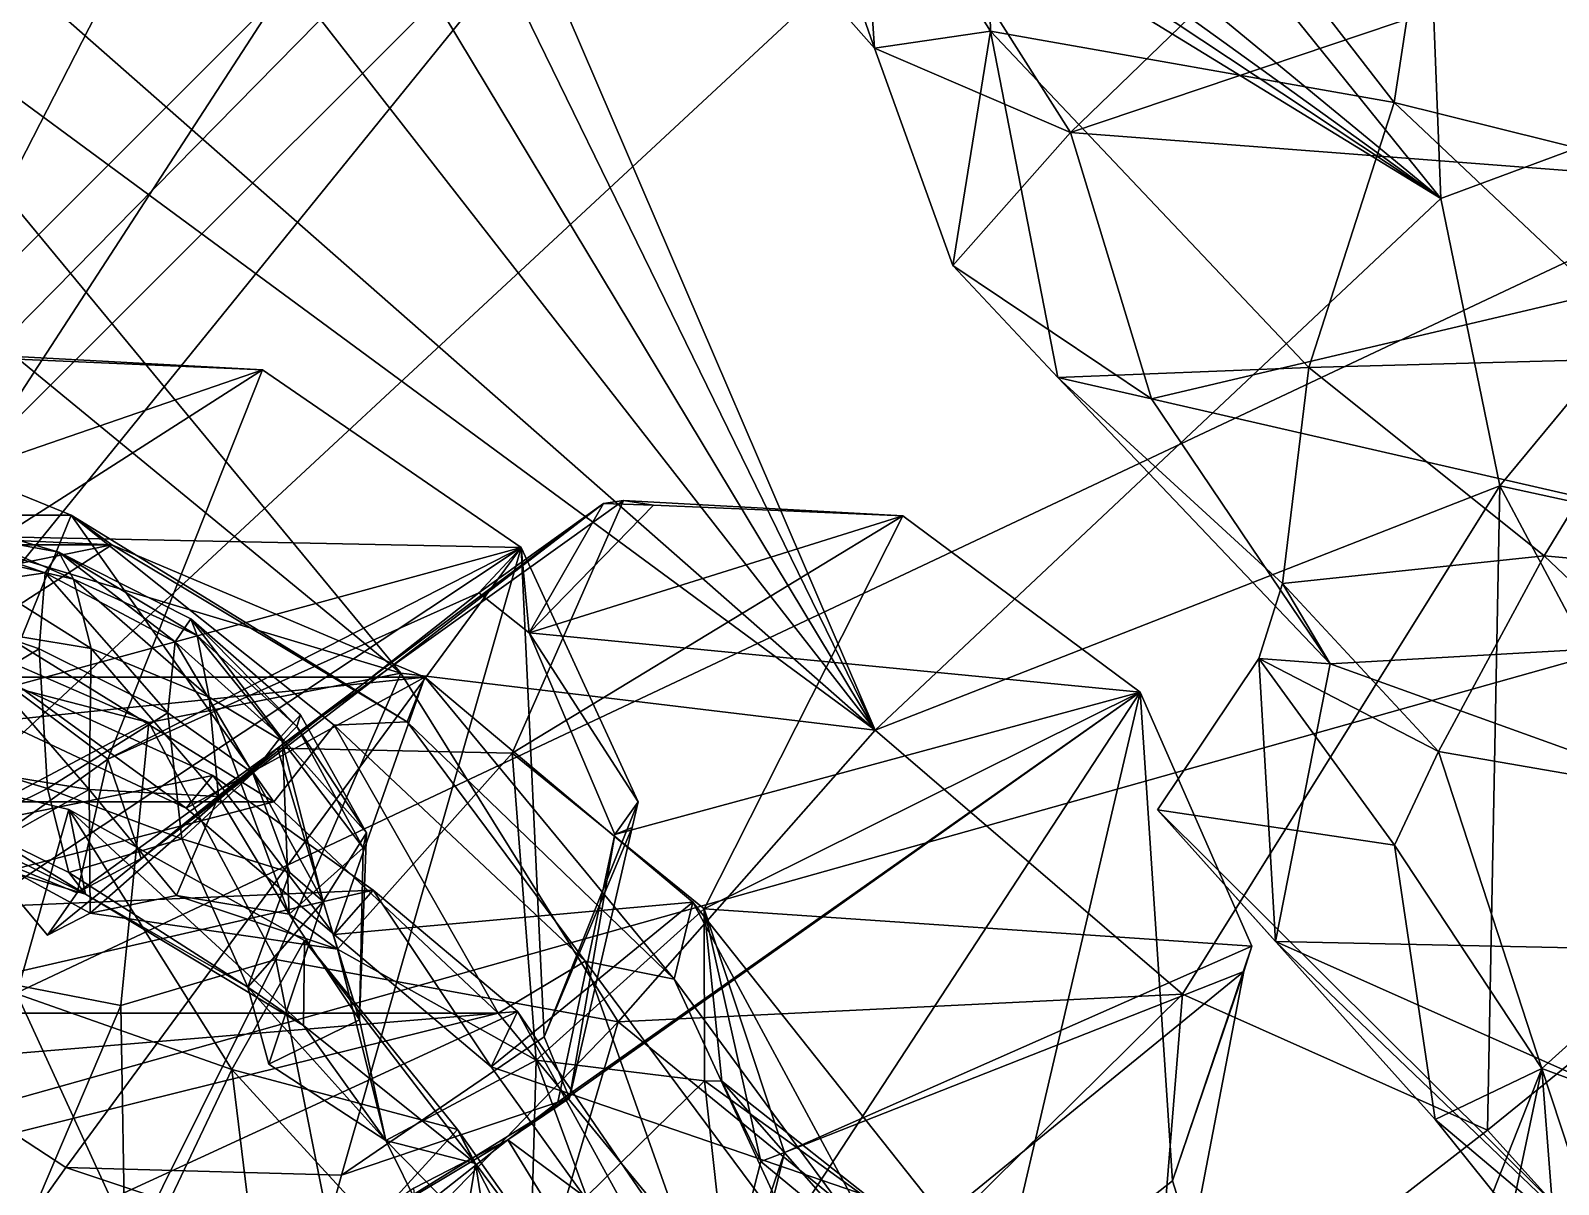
# Model space of a CAD drawing. Header units: metres. Extents: x -7.7 to 8, y -8.9 to 8.6.
# Drawn here: x 0.346 to 2.551, y 1.108 to 2.773 of the extents above; entities that cross this region are included whole.
import ezdxf

# ---------------------------------------------------------------- set-up
doc = ezdxf.new("R2010")
doc.units = ezdxf.units.M
doc.layers.add('LIBERTY', color=1, linetype='CONTINUOUS')

msp = doc.modelspace()

# ---------------------------------------------------------------- linework, layer by layer
at = {"layer": 'LIBERTY', "color": 7}
for points in [[(-7.53329, 8.63299, 0.068), (6.51222, 8.63299, 0.068), (-7.65053, -5.52977, 0.068)], [(-7.65053, -5.52977, 0.068), (6.51222, 8.63299, 0.068), (-7.53329, -5.64701, 0.068)], [(6.51222, 8.63299, 0.068), (6.62947, 8.51574, 0.068), (-7.53329, -5.64701, 0.068)], [(6.62947, 8.51574, 0.068), (6.51222, -5.64701, 0.068), (-7.53329, -5.64701, 0.068)], [(-7.53329, 8.51574, 1.70282), (-7.53329, -5.52977, 1.70282), (6.51222, -5.52977, 1.70282)], [(6.51222, 8.51574, 1.70282), (-7.53329, 8.51574, 1.70282), (6.51222, -5.52977, 1.70282)]]:
    msp.add_3dface(points, dxfattribs=at)
at = {"layer": 'LIBERTY', "color": 8}
for points in [[(4.35302, 8.44128, 1.70282), (4.80909, 7.52957, 1.70282), (-0.476806, 1.00573, 1.70282)], [(3.28199, 8.34503, 1.70282), (4.35302, 8.44128, 1.70282), (-0.476806, 1.00573, 1.70282)], [(1.48879, 7.28255, 1.70282), (3.28199, 8.34503, 1.70282), (-0.476806, 1.00573, 1.70282)], [(-0.62537, 7.66269, 2.23422), (1.48879, 7.28255, 1.70282), (-0.476806, 1.00573, 1.70282)], [(4.80909, 7.52957, 1.70282), (4.74476, 5.85548, 1.70282), (-0.476806, 1.00573, 1.70282)], [(4.74476, 5.85548, 1.70282), (4.77645, 3.48371, 1.70282), (-0.476806, 1.00573, 1.70282)], [(1.16126, 3.53507, 36.5216), (2.38075, 2.53043, 38.2594), (1.44518, 3.69105, 36.3219)], [(2.38075, 2.53043, 38.2594), (2.34341, 3.49318, 37.2366), (1.44518, 3.69105, 36.3219)], [(2.34341, 3.49318, 37.2366), (3.47994, 2.63736, 38.0159), (2.55757, 3.59374, 37.1767)], [(1.0291, 3.5049, 36.6899), (2.38075, 2.53043, 38.2594), (1.16126, 3.53507, 36.5216)], [(4.77645, 3.48371, 1.70282), (4.41788, 2.38287, 1.70282), (-0.476806, 1.00573, 1.70282)], [(0.735042, 3.46287, 37.1216), (1.56463, 1.76336, 38.2819), (0.825253, 3.48435, 36.9839)], [(0.825253, 3.48435, 36.9839), (2.38075, 2.53043, 38.2594), (0.924826, 3.49604, 36.8345)], [(1.56463, 1.76336, 38.2819), (2.38075, 2.53043, 38.2594), (0.825253, 3.48435, 36.9839)], [(0.924826, 3.49604, 36.8345), (2.38075, 2.53043, 38.2594), (1.0291, 3.5049, 36.6899)], [(2.38075, 2.53043, 38.2594), (2.99923, 2.75998, 38.007), (2.34341, 3.49318, 37.2366)], [(2.99923, 2.75998, 38.007), (3.47994, 2.63736, 38.0159), (2.34341, 3.49318, 37.2366)], [(0.588847, 3.38273, 37.2776), (1.56463, 1.76336, 38.2819), (0.735042, 3.46287, 37.1216)], [(1.33433, 3.39895, 29.067), (1.7157, 3.44166, 28.9741), (1.73095, 2.77203, 28.9692)], [(1.73095, 2.77203, 28.9692), (1.7157, 3.44166, 28.9741), (2.31376, 2.6687, 28.5048)], [(1.7157, 3.44166, 28.9741), (2.37982, 3.10396, 28.7577), (2.31376, 2.6687, 28.5048)], [(1.56366, 2.74719, 29.0945), (1.09956, 3.27069, 29.3276), (1.33433, 3.39895, 29.067)], [(1.56366, 2.74719, 29.0945), (1.33433, 3.39895, 29.067), (1.73095, 2.77203, 28.9692)], [(1.53912, 3.10982, 27.9535), (1.84664, 2.62575, 28.0512), (2.66379, 3.41609, 21.6286)], [(2.66379, 3.41609, 21.6286), (1.84664, 2.62575, 28.0512), (3.06894, 3.03777, 21.4997)], [(0.43796, 3.20768, 37.3217), (1.56463, 1.76336, 38.2819), (0.588847, 3.38273, 37.2776)], [(1.09956, 3.27069, 29.3276), (1.56366, 2.74719, 29.0945), (1.53912, 3.10982, 27.9535)], [(0.162123, 2.99657, 37.3349), (1.56463, 1.76336, 38.2819), (0.43796, 3.20768, 37.3217)], [(1.56366, 2.74719, 29.0945), (1.84664, 2.62575, 28.0512), (1.53912, 3.10982, 27.9535)], [(2.31376, 2.6687, 28.5048), (2.37982, 3.10396, 28.7577), (2.76658, 2.55622, 28.4647)], [(2.37982, 3.10396, 28.7577), (2.55447, 3.04854, 28.9682), (2.76658, 2.55622, 28.4647)], [(1.84664, 2.62575, 28.0512), (3.16562, 2.52478, 21.7247), (3.06894, 3.03777, 21.4997)], [(1.56463, 1.76336, 38.2819), (0.162123, 2.99657, 37.3349), (-0.012257, 2.92597, 37.2225)], [(0.880599, 1.84557, 38.2685), (-0.012257, 2.92597, 37.2225), (-0.249324, 2.7735, 37.193)], [(0.880599, 1.84557, 38.2685), (1.56463, 1.76336, 38.2819), (-0.012257, 2.92597, 37.2225)], [(-0.813729, 2.35387, 37.3084), (0.880599, 1.84557, 38.2685), (-0.249324, 2.7735, 37.193)], [(1.67692, 2.4335, 29.0623), (1.56366, 2.74719, 29.0945), (1.73095, 2.77203, 28.9692)], [(1.82815, 2.27203, 28.9791), (1.67692, 2.4335, 29.0623), (1.73095, 2.77203, 28.9692)], [(2.19053, 2.2865, 28.7033), (1.73095, 2.77203, 28.9692), (2.31376, 2.6687, 28.5048)], [(1.82815, 2.27203, 28.9791), (1.73095, 2.77203, 28.9692), (2.19053, 2.2865, 28.7033)], [(2.38075, 2.53043, 38.2594), (2.4661, 2.11597, 38.418), (2.99923, 2.75998, 38.007)], [(2.99923, 2.75998, 38.007), (2.4661, 2.11597, 38.418), (3.99847, 1.78185, 37.9171)], [(1.56366, 2.74719, 29.0945), (1.67692, 2.4335, 29.0623), (1.84664, 2.62575, 28.0512)], [(2.19053, 2.2865, 28.7033), (2.31376, 2.6687, 28.5048), (2.70394, 2.3005, 28.423)], [(2.31376, 2.6687, 28.5048), (2.76658, 2.55622, 28.4647), (2.70394, 2.3005, 28.423)], [(1.67692, 2.4335, 29.0623), (1.96357, 2.24148, 28.127), (1.84664, 2.62575, 28.0512)], [(1.84664, 2.62575, 28.0512), (1.96357, 2.24148, 28.127), (3.16562, 2.52478, 21.7247)], [(1.56463, 1.76336, 38.2819), (2.4661, 2.11597, 38.418), (2.38075, 2.53043, 38.2594)], [(1.96357, 2.24148, 28.127), (3.35189, 1.92299, 21.8968), (3.16562, 2.52478, 21.7247)], [(1.67692, 2.4335, 29.0623), (1.82815, 2.27203, 28.9791), (1.96357, 2.24148, 28.127)], [(-0.476806, 1.00573, 1.70282), (4.41788, 2.38287, 1.70282), (4.77043, 0.731899, 1.70282)], [(-0.114645, 1.93727, 38.2704), (0.516715, 1.77401, 38.1698), (-0.813729, 2.35387, 37.3084)], [(0.516715, 1.77401, 38.1698), (0.880599, 1.84557, 38.2685), (-0.813729, 2.35387, 37.3084)], [(2.52983, 2.01471, 28.7208), (2.19053, 2.2865, 28.7033), (2.70394, 2.3005, 28.423)], [(2.52983, 2.01471, 28.7208), (2.70394, 2.3005, 28.423), (3.18741, 1.95501, 28.188)], [(2.15261, 1.97501, 28.9265), (1.82815, 2.27203, 28.9791), (2.19053, 2.2865, 28.7033)], [(1.82815, 2.27203, 28.9791), (2.22106, 1.85898, 28.2179), (1.96357, 2.24148, 28.127)], [(1.82815, 2.27203, 28.9791), (2.15261, 1.97501, 28.9265), (2.22106, 1.85898, 28.2179)], [(2.52983, 2.01471, 28.7208), (2.15261, 1.97501, 28.9265), (2.19053, 2.2865, 28.7033)], [(1.96357, 2.24148, 28.127), (2.22106, 1.85898, 28.2179), (3.35189, 1.92299, 21.8968)], [(2.00801, 1.38212, 38.3144), (2.4661, 2.11597, 38.418), (1.56463, 1.76336, 38.2819)], [(2.4661, 2.11597, 38.418), (2.00801, 1.38212, 38.3144), (2.44816, 1.18593, 38.2232)], [(2.80582, 1.47611, 38.3086), (2.4661, 2.11597, 38.418), (2.44816, 1.18593, 38.2232)], [(2.4661, 2.11597, 38.418), (2.80582, 1.47611, 38.3086), (3.99847, 1.78185, 37.9171)], [(2.37778, 1.73239, 29.0821), (2.15261, 1.97501, 28.9265), (2.52983, 2.01471, 28.7208)], [(2.37778, 1.73239, 29.0821), (2.52983, 2.01471, 28.7208), (2.92836, 1.63736, 28.5254)], [(2.92836, 1.63736, 28.5254), (2.52983, 2.01471, 28.7208), (3.18741, 1.95501, 28.188)], [(2.15261, 1.97501, 28.9265), (2.11847, 1.86655, 29.0607), (2.22106, 1.85898, 28.2179)], [(2.37778, 1.73239, 29.0821), (2.11847, 1.86655, 29.0607), (2.15261, 1.97501, 28.9265)], [(-0.114645, 1.93727, 38.2704), (-0.057995, 1.46954, 38.5091), (0.516715, 1.77401, 38.1698)], [(2.22106, 1.85898, 28.2179), (3.40798, 1.43145, 22.0235), (3.35189, 1.92299, 21.8968)], [(2.11847, 1.86655, 29.0607), (1.97194, 1.64829, 29.5589), (2.14249, 1.4583, 28.3331)], [(2.31413, 1.59718, 29.6048), (1.97194, 1.64829, 29.5589), (2.11847, 1.86655, 29.0607)], [(2.11847, 1.86655, 29.0607), (2.14249, 1.4583, 28.3331), (2.22106, 1.85898, 28.2179)], [(2.37778, 1.73239, 29.0821), (2.31413, 1.59718, 29.6048), (2.11847, 1.86655, 29.0607)], [(2.22106, 1.85898, 28.2179), (2.14249, 1.4583, 28.3331), (3.40798, 1.43145, 22.0235)], [(0.700142, 1.43239, 38.4507), (0.880599, 1.84557, 38.2685), (0.516715, 1.77401, 38.1698)], [(0.700142, 1.43239, 38.4507), (1.19381, 1.34225, 38.6129), (0.880599, 1.84557, 38.2685)], [(1.19381, 1.34225, 38.6129), (1.56463, 1.76336, 38.2819), (0.880599, 1.84557, 38.2685)], [(-0.057995, 1.46954, 38.5091), (0.476464, 1.36574, 38.4235), (0.516715, 1.77401, 38.1698)], [(0.476464, 1.36574, 38.4235), (0.700142, 1.43239, 38.4507), (0.516715, 1.77401, 38.1698)], [(1.19381, 1.34225, 38.6129), (2.00801, 1.38212, 38.3144), (1.56463, 1.76336, 38.2819)], [(2.52672, 1.27488, 29.5501), (2.31413, 1.59718, 29.6048), (2.37778, 1.73239, 29.0821)], [(2.52672, 1.27488, 29.5501), (2.37778, 1.73239, 29.0821), (2.92836, 1.63736, 28.5254)], [(1.97194, 1.64829, 29.5589), (2.6978, 0.926446, 28.4741), (2.14249, 1.4583, 28.3331)], [(1.97194, 1.64829, 29.5589), (2.37286, 1.20125, 30.1145), (2.6978, 0.926446, 28.4741)], [(2.31413, 1.59718, 29.6048), (2.37286, 1.20125, 30.1145), (1.97194, 1.64829, 29.5589)], [(2.74009, 1.19579, 29.5519), (2.52672, 1.27488, 29.5501), (2.92836, 1.63736, 28.5254)], [(2.37286, 1.20125, 30.1145), (2.31413, 1.59718, 29.6048), (2.52672, 1.27488, 29.5501)], [(0.557009, 1.52472, 41.1671), (0.789237, 1.44734, 41.077), (0.432286, 1.49883, 40.9605)], [(0.557009, 1.52472, 41.1671), (0.719193, 1.49747, 41.3395), (0.789237, 1.44734, 41.077)], [(0.719193, 1.49747, 41.3395), (0.820792, 1.34514, 42.024), (0.789237, 1.44734, 41.077)], [(0.476464, 1.36574, 38.4235), (-0.057995, 1.46954, 38.5091), (0.306795, 0.966981, 38.2687)], [(2.14249, 1.4583, 28.3331), (3.63084, 0.79493, 22.3408), (3.40798, 1.43145, 22.0235)], [(2.14249, 1.4583, 28.3331), (2.6978, 0.926446, 28.4741), (3.63084, 0.79493, 22.3408)], [(2.74037, 0.86259, 38.2609), (2.80582, 1.47611, 38.3086), (2.44816, 1.18593, 38.2232)], [(0.789237, 1.44734, 41.077), (0.858952, 1.17123, 42.3367), (1.07548, 1.28702, 41.0419)], [(0.820792, 1.34514, 42.024), (0.858952, 1.17123, 42.3367), (0.789237, 1.44734, 41.077)], [(0.700142, 1.43239, 38.4507), (0.476464, 1.36574, 38.4235), (0.482844, 0.995289, 38.2789)], [(0.799457, 0.934092, 38.3759), (0.700142, 1.43239, 38.4507), (0.482844, 0.995289, 38.2789)], [(1.19381, 1.34225, 38.6129), (0.700142, 1.43239, 38.4507), (0.799457, 0.934092, 38.3759)], [(1.19381, 1.34225, 38.6129), (1.61758, 0.996157, 38.6892), (2.00801, 1.38212, 38.3144)], [(1.61758, 0.996157, 38.6892), (1.96168, 0.808532, 38.5791), (2.00801, 1.38212, 38.3144)], [(2.00801, 1.38212, 38.3144), (1.96168, 0.808532, 38.5791), (2.44816, 1.18593, 38.2232)], [(0.482844, 0.995289, 38.2789), (0.476464, 1.36574, 38.4235), (0.306795, 0.966981, 38.2687)], [(0.689774, 1.28125, 42.3651), (0.858952, 1.17123, 42.3367), (0.820792, 1.34514, 42.024)], [(1.19381, 1.34225, 38.6129), (0.799457, 0.934092, 38.3759), (0.993216, 0.664216, 38.3589)], [(1.61758, 0.996157, 38.6892), (1.19381, 1.34225, 38.6129), (0.993216, 0.664216, 38.3589)], [(0.858952, 1.17123, 42.3367), (1.06673, 0.959169, 41.6231), (1.07548, 1.28702, 41.0419)], [(1.06673, 0.959169, 41.6231), (1.14838, 1.09031, 41.0793), (1.07548, 1.28702, 41.0419)], [(1.14838, 1.09031, 41.0793), (1.35501, 0.925046, 41.0565), (1.31862, 1.25735, 40.2021)], [(1.31862, 1.25735, 40.2021), (1.35501, 0.925046, 41.0565), (1.6067, 1.04906, 40.134)], [(1.31862, 1.25735, 40.2021), (1.6067, 1.04906, 40.134), (1.34335, 1.2566, 40.103)], [(1.34335, 1.2566, 40.103), (1.56446, 1.00461, 40.0221), (1.39965, 1.14072, 40.0111)], [(1.34335, 1.2566, 40.103), (1.6067, 1.04906, 40.134), (1.56446, 1.00461, 40.0221)], [(2.45638, 1.09688, 30.0625), (2.37286, 1.20125, 30.1145), (2.52672, 1.27488, 29.5501)], [(2.59174, 0.433004, 30.468), (2.43144, 0.823303, 30.6097), (2.52672, 1.27488, 29.5501)], [(2.43144, 0.823303, 30.6097), (2.45638, 1.09688, 30.0625), (2.52672, 1.27488, 29.5501)], [(2.74009, 1.19579, 29.5519), (2.77218, 0.528796, 30.2749), (2.52672, 1.27488, 29.5501)], [(2.77218, 0.528796, 30.2749), (2.59174, 0.433004, 30.468), (2.52672, 1.27488, 29.5501)], [(2.37286, 1.20125, 30.1145), (2.45638, 1.09688, 30.0625), (2.6978, 0.926446, 28.4741)], [(0.858952, 1.17123, 42.3367), (0.959571, 0.966973, 42.2421), (1.06673, 0.959169, 41.6231)], [(1.96168, 0.808532, 38.5791), (2.74037, 0.86259, 38.2609), (2.44816, 1.18593, 38.2232)], [(1.39965, 1.14072, 40.0111), (1.56446, 1.00461, 40.0221), (1.31045, 0.791425, 39.9449)]]:
    msp.add_3dface(points, dxfattribs=at)
at = {"layer": 'LIBERTY', "color": 1}
for points in [[(0.282095, 2.30031, 38.4029), (0.680709, 2.28309, 38.4791), (-0.000246, 2.04857, 38.2661)], [(0.15551, 1.94745, 39.7413), (0.680709, 2.28309, 38.4791), (0.236024, 2.30741, 38.4242)], [(0.236024, 2.30741, 38.4242), (0.680709, 2.28309, 38.4791), (0.282095, 2.30031, 38.4029)], [(0.680709, 2.28309, 38.4791), (1.05381, 2.02676, 38.4637), (-0.000246, 2.04857, 38.2661)], [(0.15551, 1.94745, 39.7413), (0.457608, 1.72148, 39.727), (0.680709, 2.28309, 38.4791)], [(0.680709, 2.28309, 38.4791), (0.457608, 1.72148, 39.727), (1.05381, 2.02676, 38.4637)], [(1.17283, 2.09017, 38.6834), (0.702394, 1.73717, 39.8416), (1.20146, 2.09458, 38.6432)], [(0.702394, 1.73717, 39.8416), (1.04083, 1.72976, 39.9014), (1.20146, 2.09458, 38.6432)], [(1.04083, 1.72976, 39.9014), (1.60481, 2.07247, 38.7248), (1.20146, 2.09458, 38.6432)], [(1.17283, 2.09017, 38.6834), (1.20146, 2.09458, 38.6432), (1.24502, 2.0878, 38.6258)], [(1.20146, 2.09458, 38.6432), (1.60481, 2.07247, 38.7248), (1.24502, 2.0878, 38.6258)], [(0.149967, 2.06367, 42.3757), (0.386921, 2.02, 42.1087), (0.171018, 2.0834, 42.085)], [(0.171018, 2.0834, 42.085), (0.386921, 2.02, 42.1087), (0.408295, 1.98124, 41.8028)], [(0.171018, 2.0834, 42.085), (0.408295, 1.98124, 41.8028), (0.197102, 2.02988, 41.7674)], [(0.505789, 1.57817, 39.7097), (0.702394, 1.73717, 39.8416), (1.17283, 2.09017, 38.6834)], [(0.505789, 1.57817, 39.7097), (1.17283, 2.09017, 38.6834), (0.993183, 1.96137, 38.6131)], [(0.993183, 1.96137, 38.6131), (1.17283, 2.09017, 38.6834), (1.06569, 1.9035, 38.5173)], [(1.04083, 1.72976, 39.9014), (1.31826, 1.50546, 39.9073), (1.60481, 2.07247, 38.7248)], [(1.17283, 2.09017, 38.6834), (1.24502, 2.0878, 38.6258), (1.06569, 1.9035, 38.5173)], [(1.24502, 2.0878, 38.6258), (1.60481, 2.07247, 38.7248), (1.06569, 1.9035, 38.5173)], [(1.60481, 2.07247, 38.7248), (1.94728, 1.81818, 38.7343), (1.06569, 1.9035, 38.5173)], [(1.31826, 1.50546, 39.9073), (1.94728, 1.81818, 38.7343), (1.60481, 2.07247, 38.7248)], [(0.137859, 1.95657, 42.6), (0.367348, 1.99039, 42.3919), (0.149967, 2.06367, 42.3757)], [(0.149967, 2.06367, 42.3757), (0.367348, 1.99039, 42.3919), (0.386921, 2.02, 42.1087)], [(-0.000246, 2.04857, 38.2661), (1.05381, 2.02676, 38.4637), (-0.101819, 1.71145, 38.1621)], [(0.197102, 2.02988, 41.7674), (0.408295, 1.98124, 41.8028), (0.433677, 1.88104, 41.5161)], [(0.197102, 2.02988, 41.7674), (0.433677, 1.88104, 41.5161), (0.224307, 1.9157, 41.4624)], [(-0.101819, 1.71145, 38.1621), (1.05381, 2.02676, 38.4637), (0.049248, 1.35939, 38.089)], [(0.049248, 1.35939, 38.089), (1.05381, 2.02676, 38.4637), (0.397178, 1.13198, 38.0757)], [(0.367348, 1.99039, 42.3919), (0.554914, 1.89086, 42.3824), (0.386921, 2.02, 42.1087)], [(0.554914, 1.89086, 42.3824), (0.577645, 1.92402, 42.1274), (0.386921, 2.02, 42.1087)], [(0.386921, 2.02, 42.1087), (0.586445, 1.89979, 41.8521), (0.408295, 1.98124, 41.8028)], [(0.386921, 2.02, 42.1087), (0.577645, 1.92402, 42.1274), (0.586445, 1.89979, 41.8521)], [(1.05381, 2.02676, 38.4637), (0.794719, 1.1208, 38.1351), (0.397178, 1.13198, 38.0757)], [(0.457608, 1.72148, 39.727), (0.993183, 1.96137, 38.6131), (1.05381, 2.02676, 38.4637)], [(1.05381, 2.02676, 38.4637), (1.08736, 1.32047, 38.2225), (0.794719, 1.1208, 38.1351)], [(0.993183, 1.96137, 38.6131), (1.06569, 1.9035, 38.5173), (1.05381, 2.02676, 38.4637)], [(1.05381, 2.02676, 38.4637), (1.22286, 1.65954, 38.3684), (1.08736, 1.32047, 38.2225)], [(1.05381, 2.02676, 38.4637), (1.06569, 1.9035, 38.5173), (1.22286, 1.65954, 38.3684)], [(0.137859, 1.95657, 42.6), (0.358864, 1.88043, 42.6127), (0.367348, 1.99039, 42.3919)], [(0.358864, 1.88043, 42.6127), (0.544451, 1.7884, 42.5831), (0.367348, 1.99039, 42.3919)], [(0.367348, 1.99039, 42.3919), (0.544451, 1.7884, 42.5831), (0.554914, 1.89086, 42.3824)], [(0.408295, 1.98124, 41.8028), (0.603852, 1.81098, 41.6144), (0.433677, 1.88104, 41.5161)], [(0.408295, 1.98124, 41.8028), (0.586445, 1.89979, 41.8521), (0.603852, 1.81098, 41.6144)], [(0.138606, 1.74884, 42.7183), (0.358864, 1.88043, 42.6127), (0.137859, 1.95657, 42.6)], [(0.15551, 1.94745, 39.7413), (0.26999, 1.58706, 40.9209), (0.457608, 1.72148, 39.727)], [(0.457608, 1.72148, 39.727), (0.505789, 1.57817, 39.7097), (0.993183, 1.96137, 38.6131)], [(0.554914, 1.89086, 42.3824), (0.707344, 1.75339, 42.3719), (0.577645, 1.92402, 42.1274)], [(0.707344, 1.75339, 42.3719), (0.735877, 1.78525, 42.1351), (0.577645, 1.92402, 42.1274)], [(0.577645, 1.92402, 42.1274), (0.735877, 1.78525, 42.1351), (0.730304, 1.76853, 41.9057)], [(0.577645, 1.92402, 42.1274), (0.730304, 1.76853, 41.9057), (0.586445, 1.89979, 41.8521)], [(0.224307, 1.9157, 41.4624), (0.433677, 1.88104, 41.5161), (0.430712, 1.67741, 41.286)], [(0.224307, 1.9157, 41.4624), (0.430712, 1.67741, 41.286), (0.22978, 1.71013, 41.2135)], [(0.586445, 1.89979, 41.8521), (0.730304, 1.76853, 41.9057), (0.709851, 1.74731, 41.706)], [(0.586445, 1.89979, 41.8521), (0.709851, 1.74731, 41.706), (0.603852, 1.81098, 41.6144)], [(1.06569, 1.9035, 38.5173), (1.94728, 1.81818, 38.7343), (1.18942, 1.61245, 38.4752)], [(1.06569, 1.9035, 38.5173), (1.18942, 1.61245, 38.4752), (1.22286, 1.65954, 38.3684)], [(0.138606, 1.74884, 42.7183), (0.370757, 1.67905, 42.7313), (0.358864, 1.88043, 42.6127)], [(0.358864, 1.88043, 42.6127), (0.370757, 1.67905, 42.7313), (0.544451, 1.7884, 42.5831)], [(0.433677, 1.88104, 41.5161), (0.617329, 1.66756, 41.4159), (0.430712, 1.67741, 41.286)], [(0.433677, 1.88104, 41.5161), (0.603852, 1.81098, 41.6144), (0.617329, 1.66756, 41.4159)], [(0.544451, 1.7884, 42.5831), (0.666685, 1.70097, 42.5198), (0.554914, 1.89086, 42.3824)], [(0.554914, 1.89086, 42.3824), (0.666685, 1.70097, 42.5198), (0.707344, 1.75339, 42.3719)], [(0.603852, 1.81098, 41.6144), (0.709851, 1.74731, 41.706), (0.719193, 1.49747, 41.3395)], [(0.617329, 1.66756, 41.4159), (0.603852, 1.81098, 41.6144), (0.719193, 1.49747, 41.3395)], [(1.94728, 1.81818, 38.7343), (1.36488, 0.927595, 38.3438), (1.03459, 1.17216, 38.3133)], [(1.10715, 1.22647, 38.3463), (1.94728, 1.81818, 38.7343), (1.03459, 1.17216, 38.3133)], [(1.18942, 1.61245, 38.4752), (1.94728, 1.81818, 38.7343), (1.10715, 1.22647, 38.3463)], [(1.94728, 1.81818, 38.7343), (1.31826, 1.50546, 39.9073), (2.10842, 1.45123, 38.6534)], [(1.94728, 1.81818, 38.7343), (1.73446, 0.909709, 38.3948), (1.36488, 0.927595, 38.3438)], [(1.94728, 1.81818, 38.7343), (1.99391, 1.11288, 38.5052), (1.73446, 0.909709, 38.3948)], [(1.94728, 1.81818, 38.7343), (2.10842, 1.45123, 38.6534), (1.99391, 1.11288, 38.5052)], [(0.370757, 1.67905, 42.7313), (0.564518, 1.60634, 42.6715), (0.544451, 1.7884, 42.5831)], [(0.544451, 1.7884, 42.5831), (0.564518, 1.60634, 42.6715), (0.666685, 1.70097, 42.5198)], [(0.735877, 1.78525, 42.1351), (0.707344, 1.75339, 42.3719), (0.830685, 1.615, 42.1073)], [(0.730304, 1.76853, 41.9057), (0.825928, 1.59333, 41.8149), (0.709851, 1.74731, 41.706)], [(0.735877, 1.78525, 42.1351), (0.830685, 1.615, 42.1073), (0.730304, 1.76853, 41.9057)], [(0.730304, 1.76853, 41.9057), (0.830685, 1.615, 42.1073), (0.825928, 1.59333, 41.8149)], [(-0.030763, 1.75255, 43.8436), (0.401412, 1.64851, 43.8604), (0.425261, 1.52643, 43.1222)], [(-0.030763, 1.75255, 43.8436), (0.425261, 1.52643, 43.1222), (-0.011231, 1.65746, 43.0847)], [(0.32639, 1.38246, 44.5014), (0.401412, 1.64851, 43.8604), (-0.030763, 1.75255, 43.8436)], [(0.262225, 1.62539, 42.7679), (0.370757, 1.67905, 42.7313), (0.138606, 1.74884, 42.7183)], [(0.707344, 1.75339, 42.3719), (0.666685, 1.70097, 42.5198), (0.768521, 1.51599, 42.3573)], [(0.707344, 1.75339, 42.3719), (0.768521, 1.51599, 42.3573), (0.830685, 1.615, 42.1073)], [(0.709851, 1.74731, 41.706), (0.825928, 1.59333, 41.8149), (0.719193, 1.49747, 41.3395)], [(0.26999, 1.58706, 40.9209), (0.413481, 1.52854, 40.3999), (0.457608, 1.72148, 39.727)], [(0.370698, 1.4673, 40.7345), (0.432286, 1.49883, 40.9605), (0.702394, 1.73717, 39.8416)], [(0.413481, 1.52854, 40.3999), (0.370698, 1.4673, 40.7345), (0.702394, 1.73717, 39.8416)], [(0.413481, 1.52854, 40.3999), (0.702394, 1.73717, 39.8416), (0.505789, 1.57817, 39.7097)], [(0.457608, 1.72148, 39.727), (0.413481, 1.52854, 40.3999), (0.505789, 1.57817, 39.7097)], [(0.432286, 1.49883, 40.9605), (0.789237, 1.44734, 41.077), (0.702394, 1.73717, 39.8416)], [(0.789237, 1.44734, 41.077), (1.04083, 1.72976, 39.9014), (0.702394, 1.73717, 39.8416)], [(0.789237, 1.44734, 41.077), (1.07548, 1.28702, 41.0419), (1.04083, 1.72976, 39.9014)], [(1.07548, 1.28702, 41.0419), (1.31826, 1.50546, 39.9073), (1.04083, 1.72976, 39.9014)], [(0.22978, 1.71013, 41.2135), (0.430712, 1.67741, 41.286), (0.26999, 1.58706, 40.9209)], [(0.564518, 1.60634, 42.6715), (0.720454, 1.55768, 42.5863), (0.666685, 1.70097, 42.5198)], [(0.666685, 1.70097, 42.5198), (0.720454, 1.55768, 42.5863), (0.768521, 1.51599, 42.3573)], [(0.262225, 1.62539, 42.7679), (0.401587, 1.55789, 42.7539), (0.370757, 1.67905, 42.7313)], [(0.430712, 1.67741, 41.286), (0.432286, 1.49883, 40.9605), (0.26999, 1.58706, 40.9209)], [(0.370757, 1.67905, 42.7313), (0.401587, 1.55789, 42.7539), (0.564518, 1.60634, 42.6715)], [(0.430712, 1.67741, 41.286), (0.617329, 1.66756, 41.4159), (0.557009, 1.52472, 41.1671)], [(0.430712, 1.67741, 41.286), (0.557009, 1.52472, 41.1671), (0.432286, 1.49883, 40.9605)], [(-0.011231, 1.65746, 43.0847), (0.425261, 1.52643, 43.1222), (0.262225, 1.62539, 42.7679)], [(0.617329, 1.66756, 41.4159), (0.719193, 1.49747, 41.3395), (0.557009, 1.52472, 41.1671)], [(1.22286, 1.65954, 38.3684), (1.21431, 1.62258, 38.4274), (1.08736, 1.32047, 38.2225)], [(1.18942, 1.61245, 38.4752), (1.21431, 1.62258, 38.4274), (1.22286, 1.65954, 38.3684)], [(0.32639, 1.38246, 44.5014), (0.636697, 1.2735, 44.522), (0.401412, 1.64851, 43.8604)], [(0.636697, 1.2735, 44.522), (0.741301, 1.45949, 43.9181), (0.401412, 1.64851, 43.8604)], [(0.401412, 1.64851, 43.8604), (0.74015, 1.33717, 43.2184), (0.425261, 1.52643, 43.1222)], [(0.401412, 1.64851, 43.8604), (0.741301, 1.45949, 43.9181), (0.74015, 1.33717, 43.2184)], [(0.262225, 1.62539, 42.7679), (0.425261, 1.52643, 43.1222), (0.401587, 1.55789, 42.7539)], [(0.830685, 1.615, 42.1073), (0.768521, 1.51599, 42.3573), (0.820792, 1.34514, 42.024)], [(0.830685, 1.615, 42.1073), (0.820792, 1.34514, 42.024), (0.825928, 1.59333, 41.8149)], [(1.21431, 1.62258, 38.4274), (1.12402, 1.23204, 38.3129), (1.08736, 1.32047, 38.2225)], [(1.18942, 1.61245, 38.4752), (1.10715, 1.22647, 38.3463), (1.12402, 1.23204, 38.3129)], [(1.21431, 1.62258, 38.4274), (1.18942, 1.61245, 38.4752), (1.12402, 1.23204, 38.3129)], [(0.401587, 1.55789, 42.7539), (0.659899, 1.39245, 42.6916), (0.564518, 1.60634, 42.6715)], [(0.564518, 1.60634, 42.6715), (0.659899, 1.39245, 42.6916), (0.720454, 1.55768, 42.5863)], [(0.825928, 1.59333, 41.8149), (0.820792, 1.34514, 42.024), (0.719193, 1.49747, 41.3395)], [(0.26999, 1.58706, 40.9209), (0.370698, 1.4673, 40.7345), (0.413481, 1.52854, 40.3999)], [(0.26999, 1.58706, 40.9209), (0.432286, 1.49883, 40.9605), (0.370698, 1.4673, 40.7345)], [(0.401587, 1.55789, 42.7539), (0.425261, 1.52643, 43.1222), (0.659899, 1.39245, 42.6916)], [(0.720454, 1.55768, 42.5863), (0.659899, 1.39245, 42.6916), (0.768521, 1.51599, 42.3573)], [(0.425261, 1.52643, 43.1222), (0.74015, 1.33717, 43.2184), (0.659899, 1.39245, 42.6916)], [(0.659899, 1.39245, 42.6916), (0.689774, 1.28125, 42.3651), (0.768521, 1.51599, 42.3573)], [(0.768521, 1.51599, 42.3573), (0.689774, 1.28125, 42.3651), (0.820792, 1.34514, 42.024)], [(1.07548, 1.28702, 41.0419), (1.31862, 1.25735, 40.2021), (1.31826, 1.50546, 39.9073)], [(1.31826, 1.50546, 39.9073), (1.43411, 1.15387, 39.8586), (2.10842, 1.45123, 38.6534)], [(1.31826, 1.50546, 39.9073), (1.39965, 1.14072, 40.0111), (1.43411, 1.15387, 39.8586)], [(1.34335, 1.2566, 40.103), (1.39965, 1.14072, 40.0111), (1.31826, 1.50546, 39.9073)], [(1.31862, 1.25735, 40.2021), (1.34335, 1.2566, 40.103), (1.31826, 1.50546, 39.9073)], [(0.636697, 1.2735, 44.522), (0.962336, 1.18694, 44.0346), (0.741301, 1.45949, 43.9181)], [(0.741301, 1.45949, 43.9181), (0.987979, 1.13781, 43.3898), (0.74015, 1.33717, 43.2184)], [(0.741301, 1.45949, 43.9181), (0.962336, 1.18694, 44.0346), (0.987979, 1.13781, 43.3898)], [(1.43411, 1.15387, 39.8586), (2.09656, 1.41498, 38.71), (2.10842, 1.45123, 38.6534)], [(2.10842, 1.45123, 38.6534), (2.09656, 1.41498, 38.71), (1.99391, 1.11288, 38.5052)], [(1.43411, 1.15387, 39.8586), (1.3487, 0.804311, 39.7735), (2.09656, 1.41498, 38.71)], [(2.09656, 1.41498, 38.71), (1.3487, 0.804311, 39.7735), (2.0215, 1.02435, 38.5942)], [(2.09656, 1.41498, 38.71), (2.0215, 1.02435, 38.5942), (1.99391, 1.11288, 38.5052)], [(0.659899, 1.39245, 42.6916), (0.74015, 1.33717, 43.2184), (0.858952, 1.17123, 42.3367)], [(0.689774, 1.28125, 42.3651), (0.659899, 1.39245, 42.6916), (0.858952, 1.17123, 42.3367)], [(0.230787, 1.01792, 45.0048), (0.504143, 0.994932, 44.9907), (0.32639, 1.38246, 44.5014)], [(0.504143, 0.994932, 44.9907), (0.636697, 1.2735, 44.522), (0.32639, 1.38246, 44.5014)], [(0.308531, 1.00734, 38.1481), (0.049248, 1.35939, 38.089), (0.397178, 1.13198, 38.0757)], [(0.74015, 1.33717, 43.2184), (0.987979, 1.13781, 43.3898), (0.858952, 1.17123, 42.3367)], [(1.08736, 1.32047, 38.2225), (1.12402, 1.23204, 38.3129), (0.794719, 1.1208, 38.1351)], [(1.07548, 1.28702, 41.0419), (1.14838, 1.09031, 41.0793), (1.31862, 1.25735, 40.2021)], [(0.504143, 0.994932, 44.9907), (0.689284, 0.839479, 45.004), (0.636697, 1.2735, 44.522)], [(0.689284, 0.839479, 45.004), (0.838872, 1.05219, 44.5836), (0.636697, 1.2735, 44.522)], [(0.636697, 1.2735, 44.522), (0.838872, 1.05219, 44.5836), (0.962336, 1.18694, 44.0346)], [(1.12402, 1.23204, 38.3129), (0.763872, 1.01009, 38.2707), (0.794719, 1.1208, 38.1351)], [(1.12402, 1.23204, 38.3129), (1.03459, 1.17216, 38.3133), (0.763872, 1.01009, 38.2707)], [(1.10715, 1.22647, 38.3463), (1.03459, 1.17216, 38.3133), (1.12402, 1.23204, 38.3129)], [(1.03459, 1.17216, 38.3133), (0.899345, 1.10229, 38.3928), (0.763872, 1.01009, 38.2707)], [(0.838872, 1.05219, 44.5836), (1.13227, 0.85275, 44.2302), (0.962336, 1.18694, 44.0346)], [(0.858952, 1.17123, 42.3367), (0.987979, 1.13781, 43.3898), (0.959571, 0.966973, 42.2421)], [(0.902729, 1.06775, 38.4076), (0.899345, 1.10229, 38.3928), (1.03459, 1.17216, 38.3133)], [(1.25489, 0.813173, 38.506), (0.902729, 1.06775, 38.4076), (1.03459, 1.17216, 38.3133)], [(0.962336, 1.18694, 44.0346), (1.17542, 0.885527, 43.658), (0.987979, 1.13781, 43.3898)], [(0.962336, 1.18694, 44.0346), (1.13227, 0.85275, 44.2302), (1.17542, 0.885527, 43.658)], [(1.36488, 0.927595, 38.3438), (1.25489, 0.813173, 38.506), (1.03459, 1.17216, 38.3133)], [(1.43411, 1.15387, 39.8586), (1.31045, 0.791425, 39.9449), (1.3487, 0.804311, 39.7735)], [(1.39965, 1.14072, 40.0111), (1.31045, 0.791425, 39.9449), (1.43411, 1.15387, 39.8586)], [(0.763872, 1.01009, 38.2707), (0.308531, 1.00734, 38.1481), (0.397178, 1.13198, 38.0757)], [(0.794719, 1.1208, 38.1351), (0.763872, 1.01009, 38.2707), (0.397178, 1.13198, 38.0757)], [(0.959571, 0.966973, 42.2421), (0.987979, 1.13781, 43.3898), (1.03503, 0.844445, 42.2257)], [(0.987979, 1.13781, 43.3898), (1.17542, 0.885527, 43.658), (1.03503, 0.844445, 42.2257)], [(1.99391, 1.11288, 38.5052), (2.0215, 1.02435, 38.5942), (1.73446, 0.909709, 38.3948)]]:
    msp.add_3dface(points, dxfattribs=at)
at = {"layer": 'LIBERTY', "color": 2}
for points in [[(-0.476806, 2.07319, 43.1886), (0.404715, 2.07319, 43.1886), (-0.003553, 2.23996, 43.139)], [(-0.003553, 2.23996, 43.139), (0.404715, 2.07319, 43.1886), (0.329309, 1.88746, 42.6937)], [(-0.476806, 2.03075, 43.3458), (0.463685, 2.03047, 43.3464), (-0.476806, 2.07319, 43.1886)], [(0.463685, 2.03047, 43.3464), (0.404715, 2.07319, 43.1886), (-0.476806, 2.07319, 43.1886)], [(0.404715, 2.07319, 43.1886), (0.697071, 1.65992, 42.782), (0.329309, 1.88746, 42.6937)], [(0.463685, 2.03047, 43.3464), (0.889559, 1.7751, 43.2958), (0.404715, 2.07319, 43.1886)], [(0.404715, 2.07319, 43.1886), (0.784353, 1.77058, 43.2236), (0.697071, 1.65992, 42.782)], [(0.889559, 1.7751, 43.2958), (0.784353, 1.77058, 43.2236), (0.404715, 2.07319, 43.1886)], [(-0.476806, 1.83995, 43.4467), (0.463685, 2.03047, 43.3464), (-0.476806, 2.03075, 43.3458)], [(-0.476806, 1.83995, 43.4467), (0.168191, 1.83984, 43.4471), (0.463685, 2.03047, 43.3464)], [(0.168191, 1.83984, 43.4471), (0.915224, 1.8397, 43.4475), (0.463685, 2.03047, 43.3464)], [(0.463685, 2.03047, 43.3464), (0.915224, 1.8397, 43.4475), (0.889559, 1.7751, 43.2958)], [(0.697071, 1.65992, 42.782), (-0.476806, 1.65992, 42.782), (0.329309, 1.88746, 42.6937)], [(0.302312, 1.7766, 43.4746), (0.915224, 1.8397, 43.4475), (0.168191, 1.83984, 43.4471)], [(0.302312, 1.7766, 43.4746), (0.570577, 1.65066, 43.5291), (0.915224, 1.8397, 43.4475)], [(0.570577, 1.65066, 43.5291), (0.784312, 1.46822, 43.6101), (0.915224, 1.8397, 43.4475)], [(0.784312, 1.46822, 43.6101), (1.30187, 1.51492, 43.5882), (0.915224, 1.8397, 43.4475)], [(0.915224, 1.8397, 43.4475), (1.27503, 1.40391, 43.4405), (0.889559, 1.7751, 43.2958)], [(0.915224, 1.8397, 43.4475), (1.30187, 1.51492, 43.5882), (1.27503, 1.40391, 43.4405)], [(-0.476806, 1.47542, 44.0217), (0.609175, 1.69763, 43.9186), (0.333562, 1.82329, 43.8639)], [(0.333562, 1.82329, 43.8639), (0.570577, 1.65066, 43.5291), (0.302312, 1.7766, 43.4746)], [(0.333562, 1.82329, 43.8639), (0.609175, 1.69763, 43.9186), (0.570577, 1.65066, 43.5291)], [(0.784353, 1.77058, 43.2236), (1.02101, 1.35456, 42.9009), (0.697071, 1.65992, 42.782)], [(0.889559, 1.7751, 43.2958), (1.14654, 1.42958, 43.3303), (0.784353, 1.77058, 43.2236)], [(0.784353, 1.77058, 43.2236), (1.14654, 1.42958, 43.3303), (1.02101, 1.35456, 42.9009)], [(1.27503, 1.40391, 43.4405), (1.14654, 1.42958, 43.3303), (0.889559, 1.7751, 43.2958)], [(-0.476806, 1.47542, 44.0217), (0.840698, 1.53226, 43.9937), (0.609175, 1.69763, 43.9186)], [(0.609175, 1.69763, 43.9186), (0.784312, 1.46822, 43.6101), (0.570577, 1.65066, 43.5291)], [(0.609175, 1.69763, 43.9186), (0.840698, 1.53226, 43.9937), (0.784312, 1.46822, 43.6101)], [(1.02101, 1.35456, 42.9009), (-0.476806, 1.35456, 42.9009), (0.697071, 1.65992, 42.782)], [(0.697071, 1.65992, 42.782), (-0.476806, 1.35456, 42.9009), (-0.476806, 1.65992, 42.782)], [(-0.476806, 1.22947, 44.1464), (1.04897, 1.35707, 44.0841), (0.840698, 1.53226, 43.9937)], [(-0.476806, 1.47542, 44.0217), (-0.476806, 1.22947, 44.1464), (0.840698, 1.53226, 43.9937)], [(0.840698, 1.53226, 43.9937), (1.01084, 1.27741, 43.7075), (0.784312, 1.46822, 43.6101)], [(0.840698, 1.53226, 43.9937), (1.04897, 1.35707, 44.0841), (1.01084, 1.27741, 43.7075)], [(0.784312, 1.46822, 43.6101), (1.01084, 1.27741, 43.7075), (1.30187, 1.51492, 43.5882)], [(1.01084, 1.27741, 43.7075), (1.66972, 1.05119, 43.8194), (1.30187, 1.51492, 43.5882)], [(1.30187, 1.51492, 43.5882), (1.60034, 0.961466, 43.627), (1.27503, 1.40391, 43.4405)], [(1.66972, 1.05119, 43.8194), (1.60034, 0.961466, 43.627), (1.30187, 1.51492, 43.5882)], [(1.14654, 1.42958, 43.3303), (1.28874, 1.0282, 43.0458), (1.02101, 1.35456, 42.9009)], [(1.27503, 1.40391, 43.4405), (1.45399, 1.01574, 43.5277), (1.14654, 1.42958, 43.3303)], [(1.14654, 1.42958, 43.3303), (1.45399, 1.01574, 43.5277), (1.28874, 1.0282, 43.0458)], [(1.60034, 0.961466, 43.627), (1.45399, 1.01574, 43.5277), (1.27503, 1.40391, 43.4405)], [(-0.476806, 0.653912, 44.4234), (1.3827, 0.869279, 44.3204), (1.04897, 1.35707, 44.0841)], [(-0.476806, 1.22947, 44.1464), (-0.476806, 0.653912, 44.4234), (1.04897, 1.35707, 44.0841)], [(1.28874, 1.0282, 43.0458), (-0.476806, 0.983801, 43.0458), (1.02101, 1.35456, 42.9009)], [(1.02101, 1.35456, 42.9009), (-0.476806, 0.983801, 43.0458), (-0.476806, 1.35456, 42.9009)], [(1.04897, 1.35707, 44.0841), (1.35381, 0.800008, 43.9393), (1.01084, 1.27741, 43.7075)], [(1.04897, 1.35707, 44.0841), (1.3827, 0.869279, 44.3204), (1.35381, 0.800008, 43.9393)], [(1.35381, 0.800008, 43.9393), (1.66972, 1.05119, 43.8194), (1.01084, 1.27741, 43.7075)]]:
    msp.add_3dface(points, dxfattribs=at)

doc.saveas('drawing.dxf')
